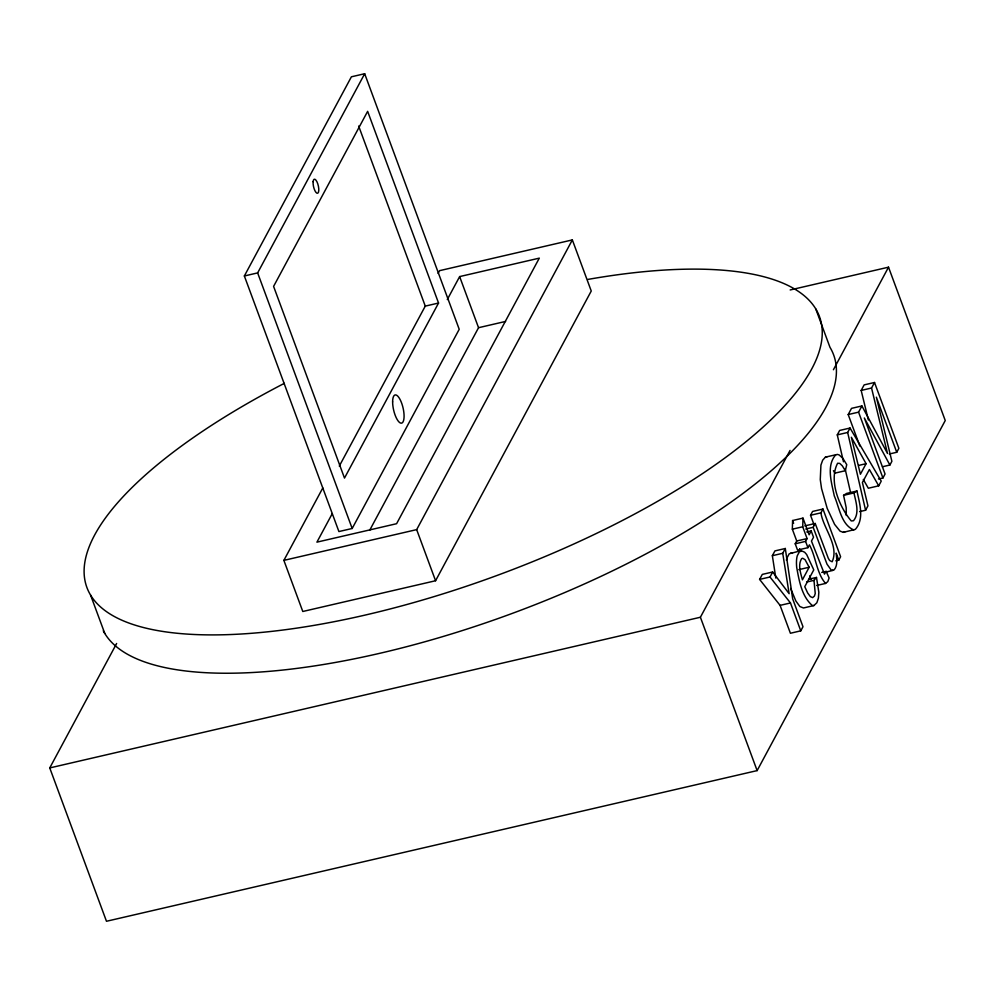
<?xml version="1.0" encoding="UTF-8"?>
<svg xmlns="http://www.w3.org/2000/svg" width="995" height="995" viewBox="0 0 995 995"><rect width="100%" height="100%" fill="white"/><g stroke="black" fill="none" stroke-linecap="round" stroke-linejoin="round"><path stroke-width="1.49" d="M821.721 572.436L826.161 571.404L829.109 577.995L827.815 581.59L825.576 583.431C816.522 573.145 815.962 556.802 809.42 544.874L807.915 547.673L797.542 550.073L795.216 543.78L796.721 540.981L792.343 529.178L792.592 520.534L802.977 518.121L809.134 534.788L811.199 530.944L806.746 531.977M807.915 547.673L805.589 541.379L807.094 538.581L802.729 526.778L802.977 518.121M846.272 515.472L846.185 507.637L843.573 495.336L846.596 493.421L856.981 491.008C859.506 503.184 864.655 518.855 855.352 529.365L843.437 532.337L840.141 531.206L834.606 524.377L827.193 508.37L821.559 488.582L820.278 479.602L820.925 465.088L822.678 460.163L825.452 457.115L837.417 454.416L839.133 454.939L842.827 458.285L846.745 464.653L845.315 470.722L834.942 473.122L833.437 470.685M826.161 571.404L824.469 574.115L811.46 541.069L813.524 537.238L811.199 530.944M244.36 275.976L351.397 76.802L364.68 73.73L459.217 329.308L352.18 528.482L338.909 531.554L244.36 275.976L257.643 272.904L364.68 73.73M790.167 289.955L888.523 267.182L945.25 420.537L757.133 770.603L106.477 921.27L49.75 767.929L116.626 643.491M438.099 273.401L439.566 270.665L572.349 239.919L591.254 291.025L435.574 580.744L302.791 611.49L283.873 560.372L322.803 487.948M339.295 466.108L425.275 306.112L358.66 126.054M438.546 303.04L344.494 478.073L273.588 286.386L367.64 111.353L438.546 303.04L425.275 306.112M332.268 513.607L316.92 542.151L396.595 523.706L539.302 258.14L459.64 276.585L447.29 299.557M369.667 530.298L478.545 327.703L459.64 276.585M435.574 580.744L416.669 529.626L572.349 239.919M757.133 770.603L700.405 617.248L790.055 450.424M833.412 369.742L888.523 267.182M785.304 548.494L792.679 598.853L802.99 626.738L800.776 630.842L790.403 633.255L780.08 605.37L759.608 579.401L762.307 574.401L772.68 572.001L789.135 593.692L782.729 553.295L785.304 548.494L774.931 550.907L772.356 555.695L775.814 578.083M843.486 461.792L837.28 434.877L839.656 430.437L850.041 428.037L881.234 481.145L878.709 485.834L868.336 488.234L863.312 479.453M859.842 446.046L848.2 414.554L851.521 408.36L861.906 405.96L887.503 453.471L871.545 388.025L874.518 382.49L864.145 384.891L861.172 390.426L868.361 420.002M759.608 579.401L769.993 577L772.68 572.001M859.668 511.617L865.588 510.236L847.665 432.477L850.041 428.037M878.486 479.005L882.926 477.986L858.573 412.154L861.906 405.96M814.221 525.198L810.539 515.261L812.592 511.442L822.977 509.042L840.613 556.727L838.773 560.135L835.812 560.832M838.773 560.135L836.186 553.133C836.671 558.63 837.977 565.26 834.146 569.886L831.248 570.147L827.007 564.153L813.164 527.3L815.216 523.482L804.831 525.882M815.216 523.482L828.275 558.232L829.631 560.508L832.156 561.765C839.382 545.733 823.151 528.221 820.925 512.86L822.977 509.042M809.171 567.237L802.418 579.811C800.689 573.17 797.642 564.949 801.647 558.618L802.642 558.245L805.054 559.663L809.171 567.237L798.798 569.65M866.085 463.695L860.414 474.242L851.359 437.265L866.085 463.695L858.66 465.411M865.588 510.236L867.938 505.87L862.404 482.513L869.394 469.516L878.709 485.834M882.926 477.986L885.065 474.018L864.332 417.975L889.891 465.026L882.478 466.742M889.891 465.026L891.881 461.307L876.359 397.179L896.744 452.277L889.331 453.994M896.744 452.277L898.871 448.31L874.518 382.49M806.572 582.063L813.985 580.346L816.485 577.436L818.835 592.249L818.412 598.157L816.858 602.746L813.885 605.557L803.5 607.97L799.88 606.54L795.851 600.968L790.639 588.431M835.825 454.715C825.974 465.648 831.683 483.048 834.27 495.883C839.22 507.064 841.223 524.825 853.822 529.937M843.573 495.336L853.959 492.923L856.981 491.008M813.985 580.346L815.241 593.542L814.42 596.08L812.641 597.622L810.34 596.602L807.666 592.983L804.756 586.677L813.786 569.874L806.684 554.576L804.681 552.25L801.112 550.633L789.234 553.767L786.883 558.158A22.91 7.661 77 0 0 786.436 560.235M801.112 550.633L799.619 551.367L797.269 555.757A22.91 7.661 77 0 0 796.684 567.349C799.122 580.545 801.647 596.154 812.156 605.383L813.885 605.557M843.437 532.337L844.966 531.765M478.545 327.703L505.597 321.435M861.172 390.426L871.545 388.025M848.2 414.554L858.573 412.154M283.873 560.372L416.669 529.626M837.28 434.877L847.665 432.477M810.539 515.261L820.925 512.86M792.343 529.178L802.729 526.778M805.751 529.017L813.164 527.3M796.721 540.981L807.094 538.581M795.216 543.78L805.589 541.379M772.356 555.695L782.729 553.295M825.328 572.187L832.74 570.471M809.072 579.152L816.485 577.436M816.671 585.483L825.576 583.431M49.75 767.929L700.405 617.248M780.08 605.37L790.465 602.958L800.776 630.842M825.452 457.115L827.032 456.817M790.739 553.046L792.43 553.332M769.993 577L790.465 602.958M845.315 470.722L842.305 465.834L839.755 463.396L837.603 463.26C828.437 480.622 839.394 507.176 851.285 520.957L853.499 520.746C859.916 513.022 855.762 501.642 853.959 492.923M809.644 575.894L811.024 579.426M815.788 308.96L829.967 347.292A390.513 130.992 -20.3 0 1 532.014 605.905A390.513 130.992 -20.3 0 1 103.293 630.793M792.592 520.534L793.624 523.308M799.582 548.718L800.639 551.603M257.643 272.904L352.18 528.482M90.57 595.06L104.761 633.405M845.215 469.267L850.725 493.197M587.796 279.433A390.513 130.992 -20.3 0 1 754.807 434.367A390.513 130.992 -20.3 0 1 174.722 633.007A390.513 130.992 -20.3 0 1 284.346 383.336M313.114 181.699A7.226 2.425 77 0 0 316.932 193.204A7.226 2.425 77 0 0 317.778 183.839A7.226 2.425 77 0 0 313.114 181.699M392.627 401.88A14.465 4.838 77 0 0 401.209 423.173A14.465 4.838 77 0 0 401.246 402.079A14.465 4.838 77 0 0 392.627 401.88"/></g></svg>
